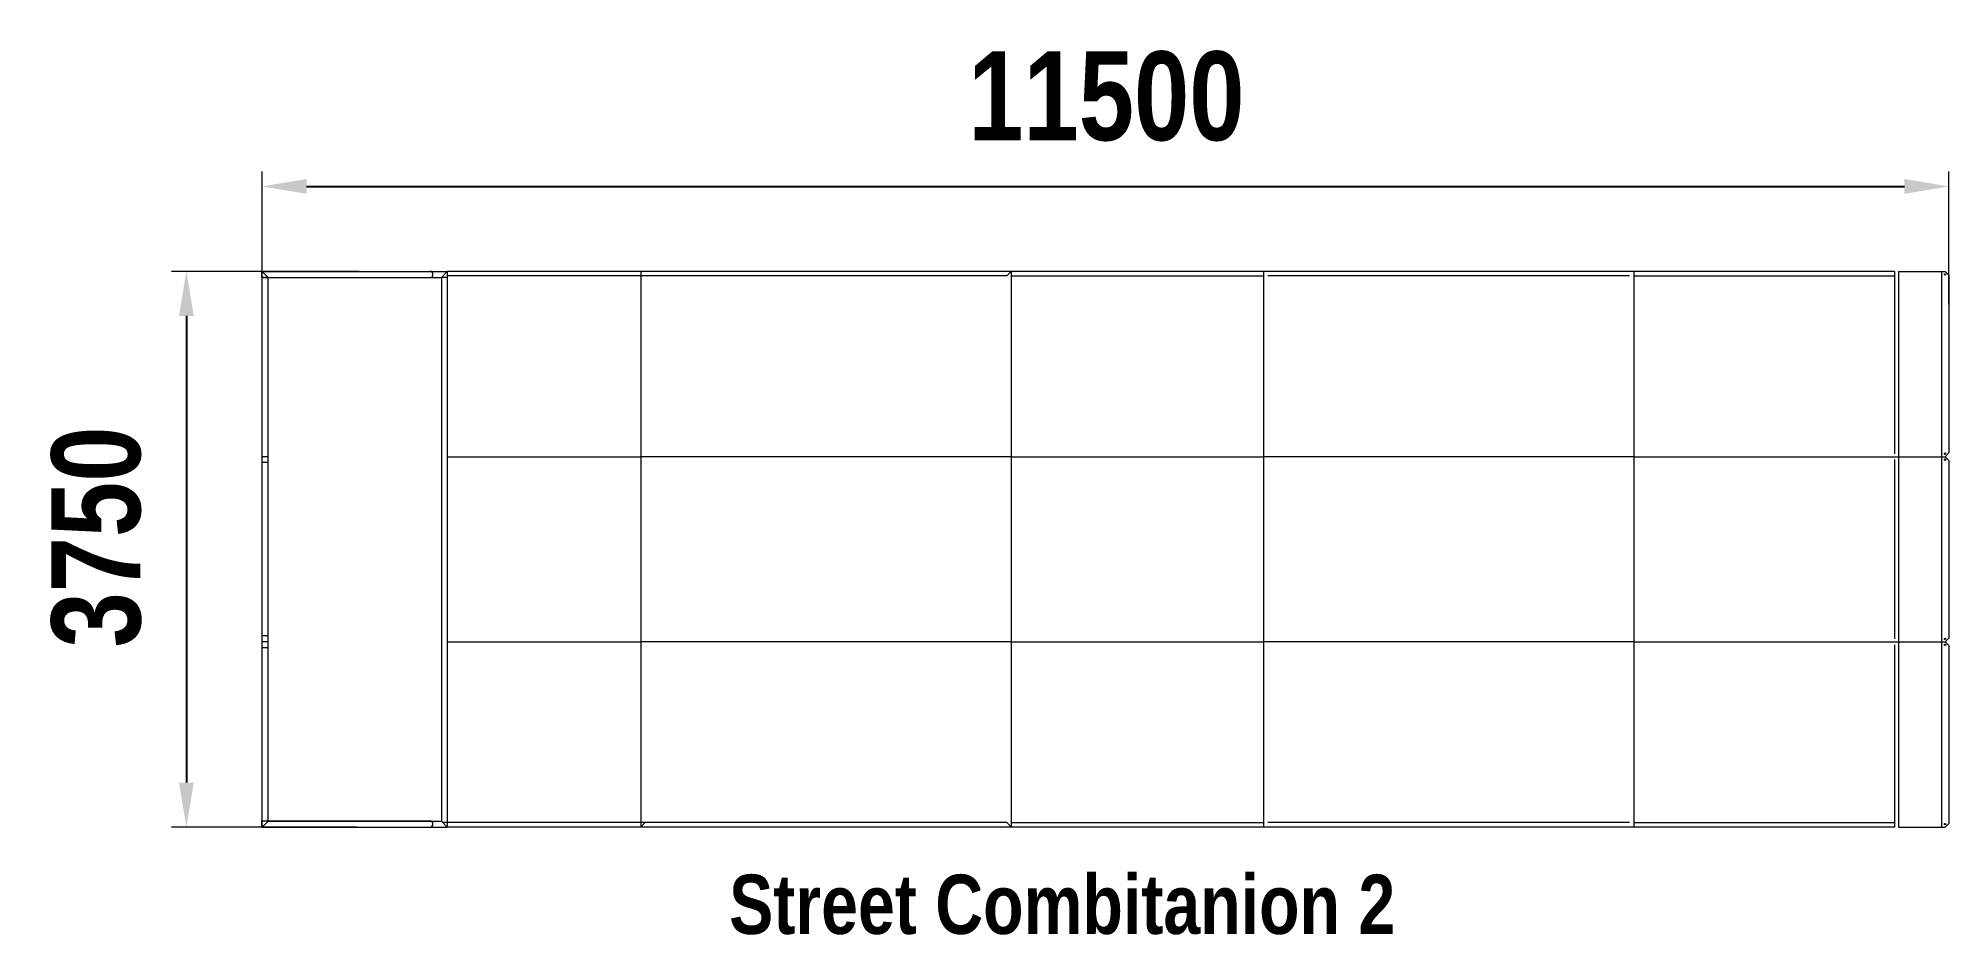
# Model space of a CAD drawing. Header units: millimetres. Extents: x 7152 to 20046, y -5221 to 830.
import ezdxf

# ---------------------------------------------------------------- set-up
doc = ezdxf.new("R2010")
doc.units = ezdxf.units.MM
doc.layers.add('DiKom', color=7, linetype='Continuous')
doc.styles.add('style1', font='arialbd.ttf', dxfattribs={"width": 0.8})
doc.dimstyles.new('1-50', dxfattribs={"dimtxt": 600, "dimasz": 300, "dimexe": 100, "dimexo": 0, "dimgap": 300, "dimtad": 1, "dimtxsty": 'style1', "dimcen": 200, "dimclrd": 7, "dimclre": 7, "dimclrt": 7, "dimadec": 1, "dimazin": 2, "dimtfac": 1, "dimtmove": 0, "dimatfit": 2, "dimfxl": 1, "dimlwd": 25, "dimlwe": 18, "dimarcsym": 0})

# ---------------------------------------------------------------- blocks, each defined once
blk = doc.blocks.new('*D13')
at = {"layer": 'Defpoints', "color": 0, "transparency": 16777216}
for p in [(20046, -170), (8663, -964), (20046, -964)]:
    blk.add_point(p, dxfattribs=at)
at = {"layer": 'DiKom', "color": 7, "lineweight": 18, "transparency": 16777216}
for p, q in [((8663, -964), (8663, -70)), ((20046, -964), (20046, -70))]:
    blk.add_line(p, q, dxfattribs=at)
at = {"layer": 'DiKom', "color": 7, "lineweight": 25, "transparency": 16777216}
blk.add_line((8963, -170), (19746, -170), dxfattribs=at)
at = {"layer": 'DiKom', "color": 7, "transparency": 16777216}
for points in [[(8963, -120), (8963, -220), (8663, -170)], [(19746, -120), (19746, -220), (20046, -170)]]:
    blk.add_solid(points, dxfattribs=at)
at = {"layer": 'DiKom', "color": 7, "transparency": 16777216, "insert": (14361, 437), "char_height": 600, "attachment_point": 5, "style": 'style1'}
blk.add_mtext('11500', dxfattribs=at)
blk = doc.blocks.new('*D14')
at = {"layer": 'Defpoints', "color": 0, "transparency": 16777216}
for p in [(9316, -744), (8152, -4494), (9303, -4494)]:
    blk.add_point(p, dxfattribs=at)
at = {"layer": 'DiKom', "color": 7, "lineweight": 18, "transparency": 16777216}
for p, q in [((9316, -744), (8052, -744)), ((9303, -4494), (8052, -4494))]:
    blk.add_line(p, q, dxfattribs=at)
at = {"layer": 'DiKom', "color": 7, "lineweight": 25, "transparency": 16777216}
blk.add_line((8152, -1044), (8152, -4194), dxfattribs=at)
at = {"layer": 'DiKom', "color": 7, "transparency": 16777216}
for points in [[(8102, -1044), (8202, -1044), (8152, -744)], [(8102, -4194), (8202, -4194), (8152, -4494)]]:
    blk.add_solid(points, dxfattribs=at)
at = {"layer": 'DiKom', "color": 7, "transparency": 16777216, "insert": (7546, -2536), "char_height": 600, "attachment_point": 5, "rotation": 90, "style": 'style1'}
blk.add_mtext('3750', dxfattribs=at)

msp = doc.modelspace()

# ---------------------------------------------------------------- linework, layer by layer
at = {"layer": 'DiKom', "color": 7, "linetype": 'Continuous', "lineweight": 15}
for p, q in [((8661.925, -743.572), (9794.936, -743.572)), ((8661.925, -785.572), (8661.925, -743.572)), ((8702.976, -783.981), (8662.976, -743.981)), ((8662.976, -743.981), (9912.976, -743.981)), ((8662.976, -4493.981), (8662.976, -743.981)), ((9872.976, -783.981), (9912.976, -743.981)), ((9912.976, -743.981), (9912.976, -4493.981)), ((19678.664, -743.981), (9912.976, -743.981)), ((11219.194, -743.981), (11219.194, -1993.981)), ((11219.194, -746.981), (11219.194, -1990.981)), ((13689.194, -773.981), (13718.315, -744.859)), ((13719.194, -746.981), (13719.194, -1990.981)), ((13719.194, -763.981), (13719.194, -1973.981)), ((15420.579, -743.981), (15420.579, -1993.981)), ((15420.579, -746.981), (15420.579, -1990.981)), ((17920.579, -746.981), (17920.579, -1990.981)), ((19678.664, -743.981), (19678.664, -1973.981)), ((19706.633, -743.981), (19706.633, -1993.981)), ((19706.633, -743.981), (19706.633, -1993.981)), ((19706.633, -743.981), (20020.898, -743.981)), ((19996.079, -743.981), (19996.079, -1993.981)), ((20020.898, -743.981), (20045.898, -768.981)), ((20045.898, -768.981), (20045.898, -1968.981)), ((8661.925, -785.572), (9794.936, -785.572)), ((8702.976, -783.981), (8662.976, -783.981)), ((8702.976, -783.981), (9872.976, -783.981)), ((8702.976, -4453.981), (8702.976, -783.981)), ((9872.976, -783.981), (9872.976, -4453.981)), ((9912.976, -783.981), (9872.976, -783.981)), ((13689.194, -773.981), (9912.976, -773.981)), ((11219.194, -793.981), (11219.194, -1943.981)), ((13719.194, -773.981), (15420.579, -773.981)), ((15420.579, -793.981), (15420.579, -1943.981)), ((17890.579, -773.981), (15450.579, -773.981)), ((17920.579, -773.981), (19678.664, -773.981)), ((8702.976, -1993.981), (8662.976, -1993.981)), ((8702.976, -2033.981), (8662.976, -2033.981)), ((9912.976, -1993.981), (11219.194, -1993.981)), ((9912.976, -1993.981), (11219.194, -1993.981)), ((11219.194, -1993.981), (11219.194, -3243.981)), ((11219.194, -1996.981), (11219.194, -3240.981)), ((11219.194, -2043.981), (11219.194, -3193.981)), ((13716.194, -1993.981), (11222.194, -1993.981)), ((13716.194, -1993.981), (11222.194, -1993.981)), ((13719.194, -1993.981), (15420.579, -1993.981)), ((13719.194, -1993.981), (15420.579, -1993.981)), ((13719.194, -1996.981), (13719.194, -3240.981)), ((13719.194, -2013.981), (13719.194, -3223.981)), ((15420.579, -1993.981), (15420.579, -3243.981)), ((15420.579, -1996.981), (15420.579, -3240.981)), ((15420.579, -2043.981), (15420.579, -3193.981)), ((17917.579, -1993.981), (15423.579, -1993.981)), ((17917.579, -1993.981), (15423.579, -1993.981)), ((17920.579, -1993.981), (19706.633, -1993.981)), ((17920.579, -1993.981), (19706.633, -1993.981)), ((17920.579, -1996.981), (17920.579, -3240.981)), ((19678.664, -2013.981), (19678.664, -3223.981)), ((19706.633, -1993.981), (19706.633, -3243.981)), ((19706.633, -1993.981), (20020.898, -1993.981)), ((19706.633, -1993.981), (19706.633, -3243.981)), ((19706.633, -1993.981), (20020.898, -1993.981)), ((19996.079, -1993.981), (19996.079, -3243.981)), ((20020.898, -1993.981), (20045.898, -1968.981)), ((20020.898, -1993.981), (20045.898, -2018.981)), ((20045.898, -2018.981), (20045.898, -3218.981)), ((8702.976, -3203.981), (8662.976, -3203.981)), ((20020.898, -3243.981), (20045.898, -3218.981)), ((8702.976, -3243.981), (8662.976, -3243.981)), ((8702.976, -3283.981), (8662.976, -3283.981)), ((9912.976, -3243.981), (11219.194, -3243.981)), ((9912.976, -3243.981), (11219.194, -3243.981)), ((11219.194, -3243.981), (11219.194, -4493.981)), ((11219.194, -3246.981), (11219.194, -4490.981)), ((11219.194, -3293.981), (11219.194, -4443.981)), ((13716.194, -3243.981), (11222.194, -3243.981)), ((13716.194, -3243.981), (11222.194, -3243.981)), ((13719.194, -3243.981), (15420.579, -3243.981)), ((13719.194, -3243.981), (15420.579, -3243.981)), ((13719.194, -3246.981), (13719.194, -4490.981)), ((15420.579, -3243.981), (15420.579, -4493.981)), ((15420.579, -3246.981), (15420.579, -4490.981)), ((17917.579, -3243.981), (15423.579, -3243.981)), ((17917.579, -3243.981), (15423.579, -3243.981)), ((17920.579, -3243.981), (19706.633, -3243.981)), ((17920.579, -3243.981), (19706.633, -3243.981)), ((17920.579, -3246.981), (17920.579, -4490.981)), ((19678.664, -3263.981), (19678.664, -4493.981)), ((19706.633, -3243.981), (19706.633, -4493.981)), ((19706.633, -3243.981), (20020.898, -3243.981)), ((19706.633, -3243.981), (19706.633, -4493.981)), ((19706.633, -3243.981), (20020.898, -3243.981)), ((19996.079, -3243.981), (19996.079, -4493.981)), ((20020.898, -3243.981), (20045.898, -3268.981)), ((20045.898, -3268.981), (20045.898, -4468.981)), ((8661.925, -4451.742), (9794.936, -4451.742)), ((8661.925, -4493.742), (8661.925, -4451.742)), ((8661.925, -4493.742), (9794.936, -4493.742)), ((8702.976, -4453.981), (8662.976, -4493.981)), ((8662.976, -4493.981), (9912.976, -4493.981)), ((8702.976, -4453.981), (9872.976, -4453.981)), ((9872.976, -4453.981), (9912.976, -4493.981)), ((13689.194, -4463.981), (9882.976, -4463.981)), ((19678.664, -4493.981), (9912.976, -4493.981)), ((11249.194, -4463.981), (11220.073, -4493.102)), ((13689.194, -4463.981), (13718.315, -4493.102)), ((13719.194, -4463.981), (15420.579, -4463.981)), ((17890.579, -4463.981), (15450.579, -4463.981)), ((17920.579, -4463.981), (19678.664, -4463.981)), ((19706.633, -4493.981), (20020.898, -4493.981)), ((20020.898, -4493.981), (20045.898, -4468.981))]:
    msp.add_line(p, q, dxfattribs=at)
for centre in [(20020.989, -763.981), (20020.989, -1973.981), (20020.989, -2013.981), (20020.989, -3223.981), (20020.989, -3263.981), (20020.989, -4473.981)]:
    msp.add_circle(centre, 5, dxfattribs=at)
for centre, start, end in [((9794.936, -764.572), 0, 90), ((9794.936, -764.572), 270, 0), ((9794.936, -4472.742), 0, 90), ((9794.936, -4472.742), 270, 0)]:
    msp.add_arc(centre, 21, start, end, dxfattribs=at)

# ---------------------------------------------------------------- texts
at = {"layer": 'DiKom', "insert": (11814.862, -4815.378), "char_height": 400, "width": 5405.47657, "attachment_point": 1, "style": 'style1'}
msp.add_mtext('Street Combitanion 2', dxfattribs=at)

# ---------------------------------------------------------------- dimensions: what is measured, and where the dimension line sits
at = {"layer": 'DiKom'}
dim = msp.add_linear_dim(base=(20045.898, -169.682), p1=(8662.976, -964.231), p2=(20045.898, -964.231), text='11500', dimstyle='1-50', override={"dimfxl": 0.18}, dxfattribs=at)
dim.commit()
dim.dimension.update_dxf_attribs({"geometry": '*D13', "text_midpoint": (14360.705, -169.682), "dimtype": 160})
dim = msp.add_linear_dim(base=(8152.182, -4493.981), p1=(9316.218, -743.572), p2=(9303.089, -4493.981), angle=90, text='3750', dimstyle='1-50', override={"dimfxl": 0.18}, dxfattribs=at)
dim.commit()
dim.dimension.update_dxf_attribs({"geometry": '*D14', "text_midpoint": (8152.182, -2535.81), "dimtype": 160})

doc.saveas('drawing.dxf')
